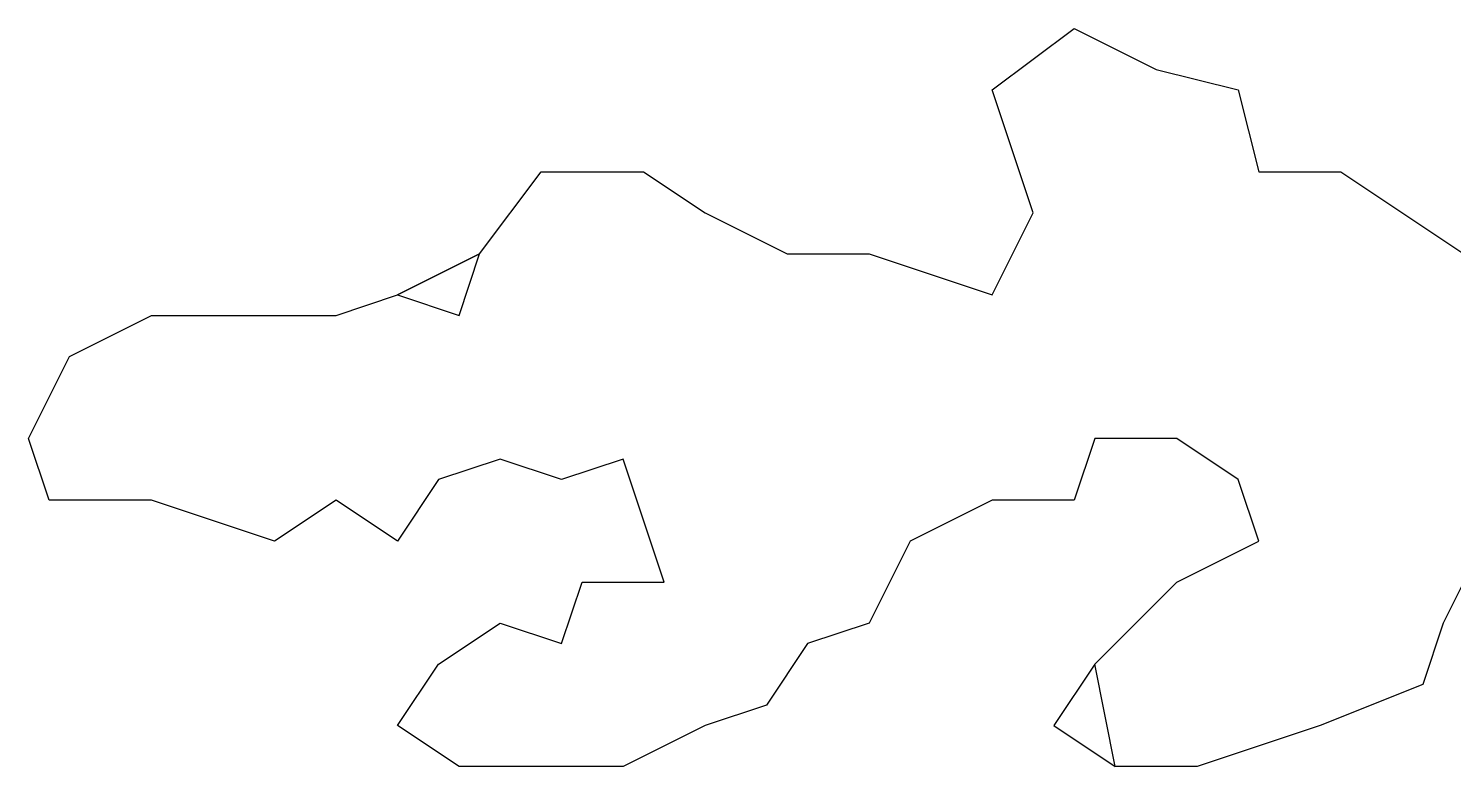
# Model space of a CAD drawing. Header units: metres. Extents: x 15 to 2853, y 44 to 1438.
# Drawn here: x 949 to 1018.5, y 500 to 536 of the extents above; entities that cross this region are included whole.
import ezdxf

# ---------------------------------------------------------------- set-up
doc = ezdxf.new("R2010")
doc.units = ezdxf.units.M
doc.layers.add('Draw', color=2, linetype='CONTINUOUS')
doc.layers.add('Skip', color=1, linetype='CONTINUOUS')

msp = doc.modelspace()

# ---------------------------------------------------------------- linework, layer by layer
at = {"layer": 'draw'}
for p, q in [((1000, 536), (1004, 534)), ((1004, 534), (1008, 533)), ((998, 527), (996, 533)), ((1008, 533), (1009, 529)), ((971, 525), (974, 529)), ((974, 529), (979, 529)), ((979, 529), (982, 527)), ((1009, 529), (1013, 529)), ((1013, 529), (1019, 525)), ((982, 527), (986, 525)), ((996, 523), (998, 527)), ((971, 525), (967, 523)), ((970, 522), (971, 525)), ((986, 525), (990, 525)), ((990, 525), (996, 523)), ((964, 522), (967, 523)), ((967, 523), (970, 522)), ((951, 520), (955, 522)), ((955, 522), (964, 522)), ((949, 516), (951, 520)), ((950, 513), (949, 516)), ((1001, 516), (1000, 513)), ((1005, 516), (1001, 516)), ((1008, 514), (1005, 516)), ((972, 515), (969, 514)), ((975, 514), (972, 515)), ((978, 515), (975, 514)), ((980, 509), (978, 515)), ((969, 514), (967, 511)), ((1009, 511), (1008, 514)), ((955, 513), (950, 513)), ((961, 511), (955, 513)), ((964, 513), (961, 511)), ((967, 511), (964, 513)), ((1000, 513), (996, 513)), ((992, 511), (990, 507)), ((1005, 509), (1009, 511)), ((1020, 511), (1018, 507)), ((975, 506), (976, 509)), ((976, 509), (980, 509)), ((1001, 505), (1005, 509)), ((969, 505), (972, 507)), ((972, 507), (975, 506)), ((990, 507), (987, 506)), ((1018, 507), (1017, 504)), ((987, 506), (985, 503)), ((967, 502), (969, 505)), ((1001, 505), (999, 502)), ((1002, 500), (1001, 505)), ((1017, 504), (1012, 502)), ((985, 503), (982, 502)), ((970, 500), (967, 502)), ((982, 502), (978, 500)), ((999, 502), (1002, 500)), ((1012, 502), (1006, 500)), ((978, 500), (970, 500)), ((1006, 500), (1002, 500))]:
    msp.add_line(p, q, dxfattribs=at)
at = {"layer": 'skip'}
for p, q in [((996, 533), (1000, 536)), ((967, 523), (971, 525)), ((996, 513), (992, 511)), ((1002, 500), (1001, 505))]:
    msp.add_line(p, q, dxfattribs=at)

doc.saveas('drawing.dxf')
